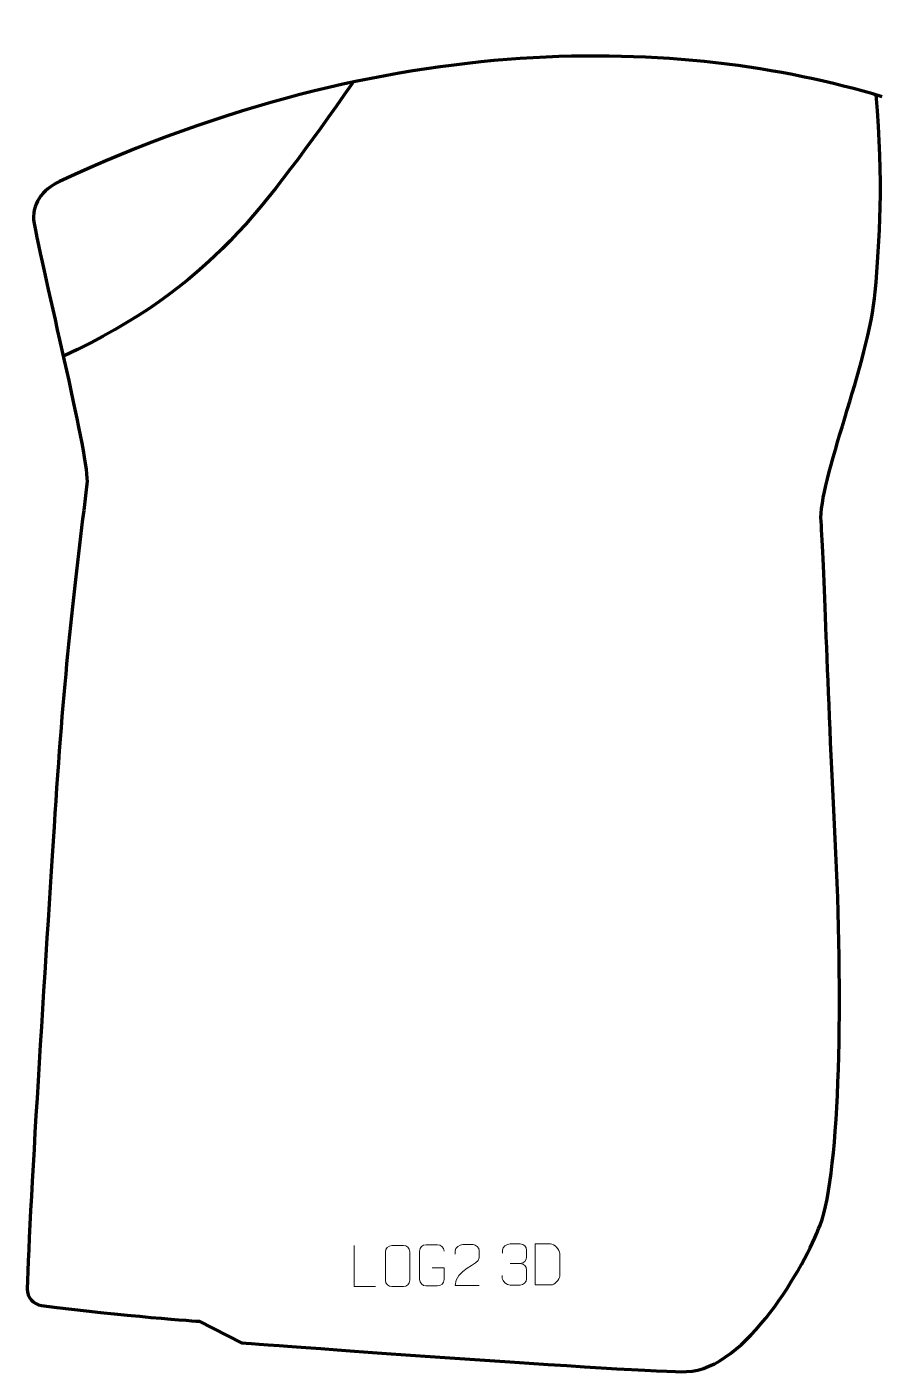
# Model space of a CAD drawing. Header units: millimetres. Extents: x -252 to 268, y -434 to 384.
import ezdxf

# ---------------------------------------------------------------- set-up
doc = ezdxf.new("R2010")
doc.units = ezdxf.units.MM
doc.header["$MEASUREMENT"] = 0
for name, color, linetype in [('layer 1', 7, 'Continuous'), ('layer 2', 7, 'Continuous'), ('layer 3', 7, 'Continuous')]:
    doc.layers.add(name, color=color, linetype=linetype)

msp = doc.modelspace()

# ---------------------------------------------------------------- linework, layer by layer
at = {"layer": 'layer 1', "color": 250, "lineweight": 9}
for points, knots in [([(-40.6835, -381.1459), (-40.6835, -381.1459), (-53.6326, -381.1459), (-53.6326, -381.1459), (-53.6326, -381.1459), (-53.6326, -381.1459), (-53.6326, -356.1923), (-53.6326, -356.1923)], [0, 0, 0, 0, 0.33333333, 0.33333333, 0.33333333, 0.33333333, 1, 1, 1, 1]), ([(-30.6777, -356.1926), (-28.352, -356.1926), (-26.0259, -356.1926), (-23.6998, -356.1926), (-23.6998, -356.1926), (-21.7532, -356.157), (-19.7618, -357.6486), (-19.7351, -360.0862), (-19.7351, -360.0862), (-19.7355, -365.8331), (-19.7355, -371.5804), (-19.7351, -377.3281), (-19.7351, -377.3281), (-19.8749, -379.6515), (-21.5521, -381.1311), (-23.6998, -381.1419), (-23.6998, -381.1419), (-26.0317, -381.1415), (-28.3636, -381.1415), (-30.6951, -381.1419), (-30.6951, -381.1419), (-32.6201, -381.2473), (-34.5922, -379.3628), (-34.581, -377.3455), (-34.581, -377.3455), (-34.5807, -371.5754), (-34.5807, -365.8057), (-34.581, -360.0364), (-34.581, -360.0364), (-34.5768, -357.8983), (-32.8301, -356.1791), (-30.6777, -356.1926)], [0, 0, 0, 0, 0.11111111, 0.11111111, 0.11111111, 0.11111111, 0.22222222, 0.22222222, 0.22222222, 0.22222222, 0.33333333, 0.33333333, 0.33333333, 0.33333333, 0.44444444, 0.44444444, 0.44444444, 0.44444444, 0.55555556, 0.55555556, 0.55555556, 0.55555556, 0.66666667, 0.66666667, 0.66666667, 0.66666667, 0.77777778, 0.77777778, 0.77777778, 0.77777778, 1, 1, 1, 1]), ([(-6.1581, -369.6691), (-6.1581, -369.6691), (1.01, -369.6691), (1.01, -369.6691), (1.01, -369.6691), (1.01, -369.6691), (1.01, -376.8372), (1.01, -376.8372), (1.01, -376.8372), (0.8703, -379.1606), (-0.8069, -380.6402), (-2.9547, -380.651), (-2.9547, -380.651), (-5.2865, -380.6506), (-7.6185, -380.6506), (-9.95, -380.651), (-9.95, -380.651), (-11.8749, -380.7564), (-13.8471, -378.8719), (-13.8359, -376.8546), (-13.8359, -376.8546), (-13.8355, -371.0845), (-13.8355, -365.3148), (-13.8359, -359.5455), (-13.8359, -359.5455), (-13.8317, -357.4074), (-12.0849, -355.6882), (-9.9326, -355.7016), (-9.9326, -355.7016), (-7.6069, -355.7016), (-5.2808, -355.7016), (-2.9547, -355.7016), (-2.9547, -355.7016), (-1.008, -355.6662), (0.9834, -357.1577), (1.01, -359.5954)], [0, 0, 0, 0, 0.1, 0.1, 0.1, 0.1, 0.2, 0.2, 0.2, 0.2, 0.3, 0.3, 0.3, 0.3, 0.4, 0.4, 0.4, 0.4, 0.5, 0.5, 0.5, 0.5, 0.6, 0.6, 0.6, 0.6, 0.7, 0.7, 0.7, 0.7, 0.8, 0.8, 0.8, 0.8, 1, 1, 1, 1]), ([(22.4274, -380.5561), (17.513, -380.5558), (12.5986, -380.5558), (7.6845, -380.5561), (7.6845, -380.5561), (7.6845, -370.6238), (22.3355, -367.9826), (22.4274, -363.6723), (22.4274, -363.6723), (22.4271, -362.2482), (22.4271, -360.8245), (22.4274, -359.4012), (22.4274, -359.4012), (22.4105, -357.3241), (20.2877, -355.5993), (18.6167, -355.582), (18.6167, -355.582), (16.5435, -355.5824), (14.4706, -355.5824), (12.3982, -355.582), (12.3982, -355.582), (10.5761, -355.5655), (7.7514, -357.3576), (7.6845, -359.4512), (7.6845, -359.4512), (7.6845, -359.4512), (7.6845, -361.506), (7.6845, -361.506)], [0, 0, 0, 0, 0.125, 0.125, 0.125, 0.125, 0.25, 0.25, 0.25, 0.25, 0.375, 0.375, 0.375, 0.375, 0.5, 0.5, 0.5, 0.5, 0.625, 0.625, 0.625, 0.625, 0.75, 0.75, 0.75, 0.75, 1, 1, 1, 1]), ([(36.4256, -360.8897), (36.4256, -360.8897), (36.4256, -359.0325), (36.4256, -359.0325), (36.4256, -359.0325), (36.4113, -357.2906), (39.0758, -355.1725), (41.1349, -355.1952), (41.1349, -355.1952), (43.199, -355.1952), (45.263, -355.1952), (47.3267, -355.1952), (47.3267, -355.1952), (49.5212, -355.1864), (51.1195, -357.0332), (51.1639, -358.9453), (51.1639, -358.9453), (51.1635, -360.3804), (51.1635, -361.8155), (51.1639, -363.251), (51.1639, -363.251), (51.1153, -364.9045), (49.5127, -367.1345), (47.3144, -367.1245), (47.3144, -367.1245), (49.5181, -367.1357), (51.1261, -368.9389), (51.1801, -370.9984), (51.1801, -370.9984), (51.1797, -372.7831), (51.1797, -374.5678), (51.1801, -376.3529), (51.1801, -376.3529), (51.1902, -378.4143), (49.1353, -380.1774), (47.3144, -380.1693), (47.3144, -380.1693), (45.2491, -380.169), (43.1839, -380.169), (41.1183, -380.1693), (41.1183, -380.1693), (38.9497, -380.1578), (36.4187, -377.7576), (36.4001, -376.2958), (36.4001, -376.2958), (36.4001, -376.2958), (36.4001, -374.3872), (36.4001, -374.3872)], [0, 0, 0, 0, 0.07692308, 0.07692308, 0.07692308, 0.07692308, 0.15384615, 0.15384615, 0.15384615, 0.15384615, 0.23076923, 0.23076923, 0.23076923, 0.23076923, 0.30769231, 0.30769231, 0.30769231, 0.30769231, 0.38461538, 0.38461538, 0.38461538, 0.38461538, 0.46153846, 0.46153846, 0.46153846, 0.46153846, 0.53846154, 0.53846154, 0.53846154, 0.53846154, 0.61538462, 0.61538462, 0.61538462, 0.61538462, 0.69230769, 0.69230769, 0.69230769, 0.69230769, 0.76923077, 0.76923077, 0.76923077, 0.76923077, 0.84615385, 0.84615385, 0.84615385, 0.84615385, 1, 1, 1, 1]), ([(56.3978, -380.1308), (58.7296, -380.1304), (63.6798, -380.1544), (66.0113, -380.1547), (66.0113, -380.1547), (67.9363, -380.2601), (71.2549, -376.7185), (71.2437, -374.7012), (71.2437, -374.7012), (71.2433, -368.9311), (71.2433, -366.7614), (71.2437, -360.9921), (71.2437, -360.9921), (71.2394, -358.854), (67.8649, -355.1939), (65.7125, -355.2074), (65.7125, -355.2074), (63.3868, -355.2074), (58.6625, -355.2074), (56.3364, -355.2074), (56.3364, -355.2074), (56.3368, -360.9543), (56.3981, -374.3835), (56.3978, -380.1308)], [0, 0, 0, 0, 0.14285714, 0.14285714, 0.14285714, 0.14285714, 0.28571429, 0.28571429, 0.28571429, 0.28571429, 0.42857143, 0.42857143, 0.42857143, 0.42857143, 0.57142857, 0.57142857, 0.57142857, 0.57142857, 0.71428571, 0.71428571, 0.71428571, 0.71428571, 1, 1, 1, 1])]:
    msp.add_open_spline(points, degree=3, knots=knots, dxfattribs=at)
msp.add_open_spline([(41.1353, -367.1349), (41.1353, -367.1349), (47.3317, -367.1349), (47.3317, -367.1349)], degree=3, dxfattribs=at)
at = {"layer": 'layer 2', "color": 230, "lineweight": 200}
msp.add_open_spline([(267.0987, 341.2749), (145.2762, 377.8109), (-30.7248, 383.6422), (-232.55, 289.7372), (-232.55, 289.7372), (-242.7912, 284.9722), (-250.1127, 275.7467), (-247.919, 264.3178), (-247.919, 264.3178), (-239.9812, 222.9626), (-214.1237, 120.2754), (-215.8591, 106.0302), (-215.8591, 106.0302), (-222.828, 48.8329), (-229.203, -1.2142), (-234.7807, -86.2152), (-234.7807, -86.2152), (-239.9782, -165.4138), (-250.7093, -332.5416), (-252.1504, -382.4607), (-252.1504, -382.4607), (-252.2982, -387.5799), (-248.5352, -391.9822), (-243.4403, -392.6391), (-243.4403, -392.6391), (-194.0271, -399.0056), (-147.7236, -402.1891), (-147.7236, -402.1891), (-147.7236, -402.1891), (-147.7236, -402.1891), (-122.0248, -415.2969), (-122.0248, -415.2969), (-122.0248, -415.2969), (-122.0248, -415.2969), (125.4753, -433.6375), (148.2943, -432.7697), (148.2943, -432.7697), (184.7511, -431.3836), (220.2843, -368.024), (229.4025, -343.7772), (229.4025, -343.7772), (241.9413, -310.4355), (243.3358, -202.9924), (238.555, -109.253), (238.555, -109.253), (233.7738, -15.5134), (231.7813, 59.5577), (229.9885, 83.3896), (229.9885, 83.3896), (228.1953, 107.2219), (259.2729, 180.5055), (262.8589, 222.8074), (262.8589, 222.8074), (265.4874, 253.8142), (268.2342, 289.6186), (263.33, 342.3903)], degree=3, knots=[0, 0, 0, 0, 0.06666667, 0.06666667, 0.06666667, 0.06666667, 0.13333333, 0.13333333, 0.13333333, 0.13333333, 0.2, 0.2, 0.2, 0.2, 0.26666667, 0.26666667, 0.26666667, 0.26666667, 0.33333333, 0.33333333, 0.33333333, 0.33333333, 0.4, 0.4, 0.4, 0.4, 0.46666667, 0.46666667, 0.46666667, 0.46666667, 0.53333333, 0.53333333, 0.53333333, 0.53333333, 0.6, 0.6, 0.6, 0.6, 0.66666667, 0.66666667, 0.66666667, 0.66666667, 0.73333333, 0.73333333, 0.73333333, 0.73333333, 0.8, 0.8, 0.8, 0.8, 0.86666667, 0.86666667, 0.86666667, 0.86666667, 1, 1, 1, 1], dxfattribs=at)
at = {"layer": 'layer 3', "color": 142, "lineweight": 200}
msp.add_open_spline([(-54.4867, 349.4468), (-109.2987, 272.82), (-139.7196, 226.1844), (-229.7578, 183.8955)], degree=3, dxfattribs=at)

doc.saveas('drawing.dxf')
